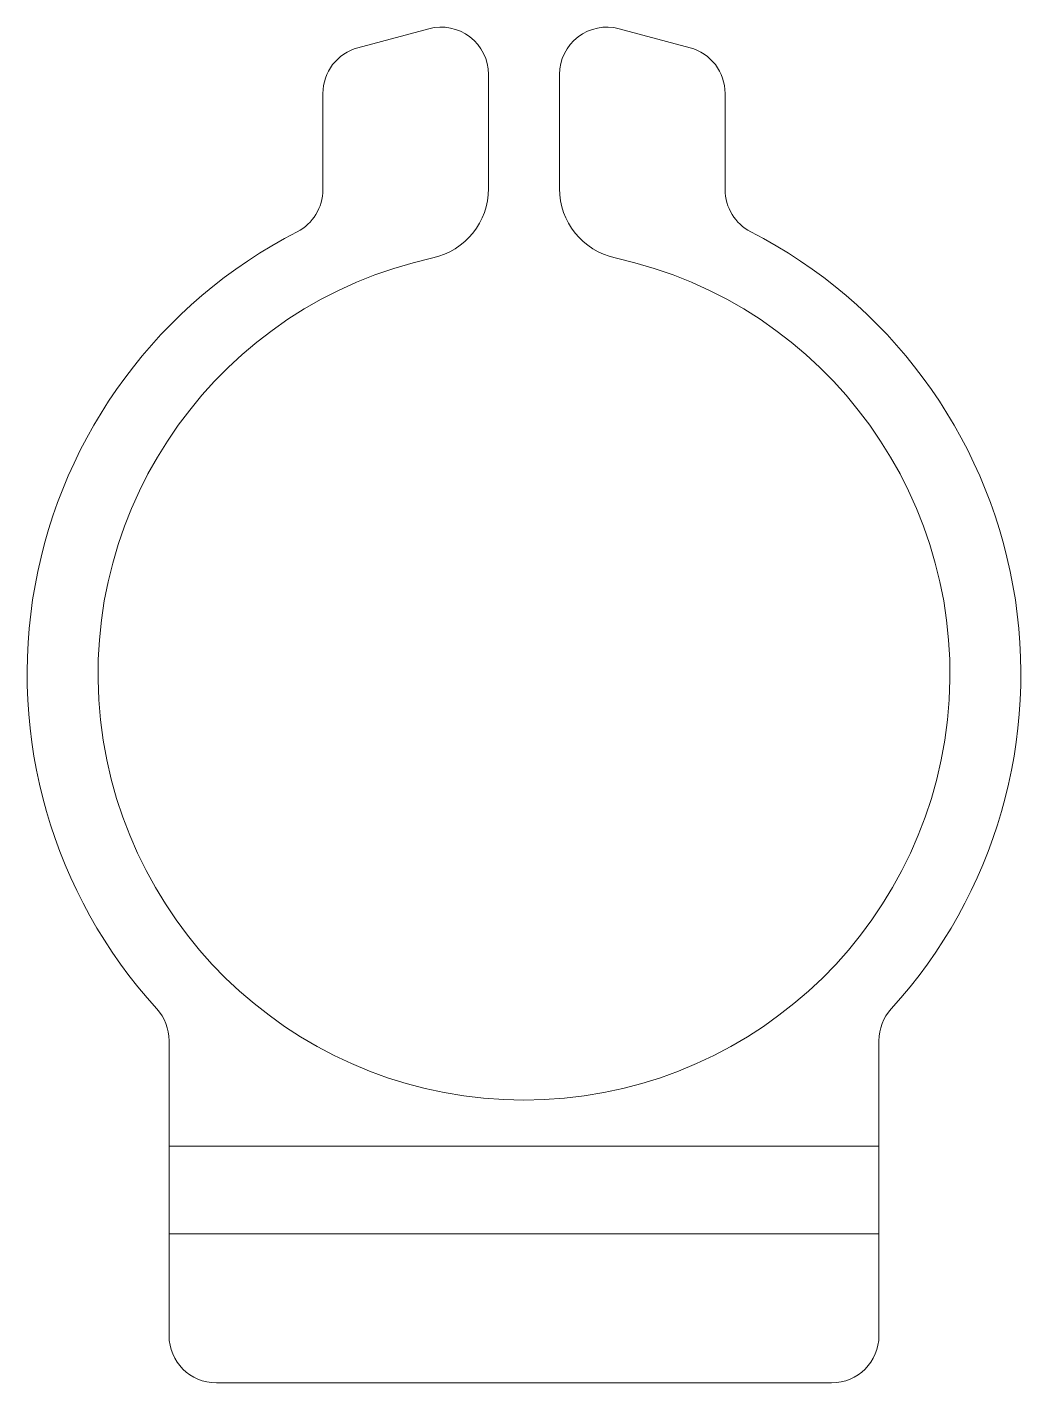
# Model space of a CAD drawing. Header units: millimetres. Extents: x -21 to 21, y -29.9 to 27.3.
import ezdxf

# ---------------------------------------------------------------- set-up
doc = ezdxf.new("R2010")
doc.units = ezdxf.units.MM

msp = doc.modelspace()

# ---------------------------------------------------------------- linework, layer by layer
at = {"color": 7, "linetype": 'Continuous', "lineweight": 15}
for p, q in [((-4.018, 27.263), (-7.018, 26.459)), ((7.018, 26.459), (4.018, 27.263)), ((-1.5, 25.331), (-1.5, 20.512)), ((1.5, 20.512), (1.5, 25.331)), ((-8.5, 24.527), (-8.5, 20.463)), ((8.5, 20.463), (8.5, 24.527)), ((-15, -15.492), (-15, -27.95)), ((15, -27.95), (15, -15.492)), ((-15, -19.95), (15, -19.95)), ((15, -23.65), (-15, -23.65)), ((-13, -29.95), (13, -29.95))]:
    msp.add_line(p, q, dxfattribs=at)
for centre, radius, start, end in [((-3.5, 25.331), 2, 0, 105), ((3.5, 25.331), 2, 75, 180), ((-6.5, 24.527), 2, 105, 180), ((6.5, 24.527), 2, 0, 75), ((-10.5, 20.463), 2, 297.1629, 0), ((-4.5, 20.512), 3, 282.3736, 0), ((4.5, 20.512), 3, 180, 257.6264), ((10.5, 20.463), 2, 180, 242.8371), ((0, 0), 21, 117.1629, 222.3426), ((0, 0), 21, 317.6574, 62.8371), ((0, 0), 18, 102.3736, 77.6264), ((-17, -15.492), 2, 0, 42.3426), ((17, -15.492), 2, 137.6574, 180), ((-13, -27.95), 2, 180, 270), ((13, -27.95), 2, 270, 0)]:
    msp.add_arc(centre, radius, start, end, dxfattribs=at)

doc.saveas('drawing.dxf')
